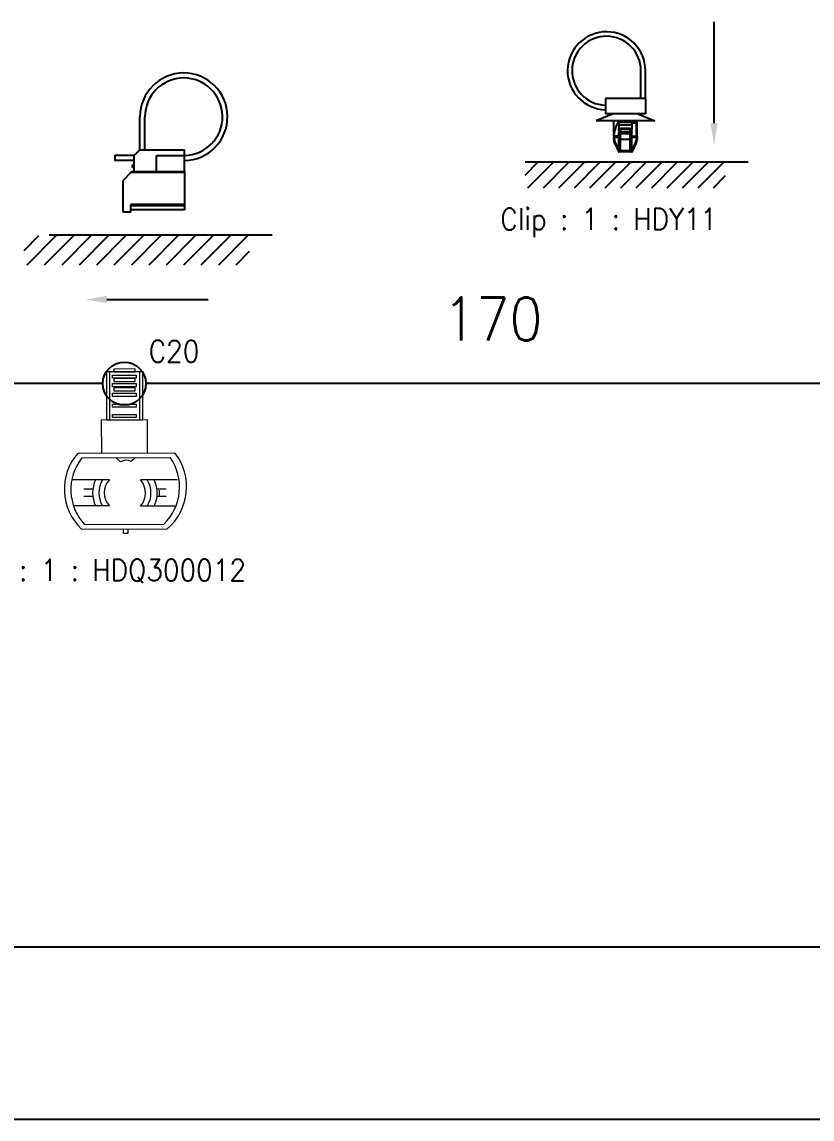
# Model space of a CAD drawing. Header units: inches. Extents: x 47316 to 59086, y 3141 to 11743.
# Drawn here: x 52161.6 to 52253.3, y 8232.5 to 8359.7 of the extents above; entities that cross this region are included whole.
import ezdxf

# ---------------------------------------------------------------- set-up
doc = ezdxf.new("R2010")
doc.units = ezdxf.units.IN
doc.header["$MEASUREMENT"] = 0
doc.styles.get("Standard").update_dxf_attribs({"font": ''})
doc.styles.get('Standard').set_extended_font_data('SimSun')
doc.linetypes.add('_VH_OTCON', pattern='A,0.0001,[7,VeSys.shx,S=0.1,R=0,X=0,Y=0],-0.4,[7,VeSys.shx,S=0.1,R=0,X=0,Y=0],-0.4,["X",Standard,S=1,R=0,X=-0.5,Y=-0.5],-0.0001,[7,VeSys.shx,S=0.1,R=0,X=0,Y=0],-0.4', length=1.2002)

msp = doc.modelspace()

# ---------------------------------------------------------------- linework, layer by layer
at = {"color": 7, "lineweight": -2}
for p, q in [((52241.9, 8347.98), (52241.9, 8359.73)), ((52171.44, 8327.53), (52183.19, 8327.53))]:
    msp.add_line(p, q, dxfattribs=at)
at = {"color": 0, "linetype": 'ByBlock', "lineweight": -3, "ltscale": 0.2}
for p, q in [((52233.41, 8350.87), (52233.41, 8354.07)), ((52233.93, 8350.87), (52233.93, 8354.07))]:
    msp.add_line(p, q, dxfattribs=at)
at = {"color": 0, "linetype": 'ByBlock', "lineweight": -3, "ltscale": 0.1125}
for p, q in [((52229.29, 8350.87), (52229.29, 8349.07)), ((52233.93, 8350.87), (52233.93, 8349.07))]:
    msp.add_line(p, q, dxfattribs=at)
at = {"color": 0, "linetype": 'ByBlock', "lineweight": -3, "ltscale": 0.289999}
msp.add_line((52233.93, 8350.87), (52229.29, 8350.87), dxfattribs=at)
at = {"color": 0, "linetype": 'ByBlock', "lineweight": -3, "ltscale": 0.2125}
for p, q in [((52175.27, 8344.9), (52175.27, 8348.73)), ((52175.85, 8344.9), (52175.85, 8348.73))]:
    msp.add_line(p, q, dxfattribs=at)
at = {"color": 0, "linetype": 'ByBlock', "lineweight": -3, "ltscale": 0.132311}
for p, q in [((52230.17, 8349.07), (52228.21, 8348.27)), ((52233.05, 8349.07), (52235.01, 8348.27))]:
    msp.add_line(p, q, dxfattribs=at)
at = {"color": 0, "linetype": 'ByBlock', "lineweight": -3, "ltscale": 0.096026}
for p, q in [((52230.83, 8349.07), (52229.29, 8349.07)), ((52233.93, 8349.07), (52232.4, 8349.07))]:
    msp.add_line(p, q, dxfattribs=at)
at = {"color": 0, "linetype": 'ByBlock', "lineweight": -3, "ltscale": 0.097948}
msp.add_line((52232.4, 8349.07), (52230.83, 8349.07), dxfattribs=at)
at = {"color": 0, "linetype": 'ByBlock', "lineweight": -3, "ltscale": 0.425}
msp.add_line((52235.01, 8348.27), (52228.21, 8348.27), dxfattribs=at)
at = {"color": 0, "linetype": 'ByBlock', "lineweight": -3, "ltscale": 0.107719}
msp.add_line((52230.25, 8346.54), (52230.25, 8348.27), dxfattribs=at)
at = {"color": 0, "linetype": 'ByBlock', "lineweight": -3, "ltscale": 0.004339}
msp.add_line((52230.85, 8348.07), (52230.78, 8348.07), dxfattribs=at)
at = {"color": 0, "linetype": 'ByBlock', "lineweight": -3, "ltscale": 0.1}
msp.add_line((52230.85, 8348.07), (52230.85, 8346.47), dxfattribs=at)
at = {"color": 0, "linetype": 'ByBlock', "lineweight": -3, "ltscale": 0.02}
for p, q in [((52230.85, 8348.07), (52230.85, 8347.75)), ((52232.37, 8348.07), (52232.37, 8347.75))]:
    msp.add_line(p, q, dxfattribs=at)
at = {"color": 0, "linetype": 'ByBlock', "lineweight": -3, "ltscale": 0.095}
for p, q in [((52232.37, 8348.07), (52230.85, 8348.07)), ((52232.37, 8347.75), (52230.85, 8347.75))]:
    msp.add_line(p, q, dxfattribs=at)
at = {"color": 0, "linetype": 'ByBlock', "lineweight": -3, "ltscale": 0.022501}
for p, q in [((52230.85, 8347.75), (52230.85, 8347.39)), ((52232.37, 8347.75), (52232.37, 8347.39))]:
    msp.add_line(p, q, dxfattribs=at)
at = {"color": 0, "linetype": 'ByBlock', "lineweight": -3, "ltscale": 0.009364}
for p, q in [((52230.85, 8347.24), (52230.85, 8347.39)), ((52231.05, 8347.24), (52231.05, 8347.39)), ((52232.17, 8347.39), (52232.17, 8347.24)), ((52232.37, 8347.39), (52232.37, 8347.24))]:
    msp.add_line(p, q, dxfattribs=at)
at = {"color": 0, "linetype": 'ByBlock', "lineweight": -3, "ltscale": 0.0125}
for p, q in [((52230.85, 8347.39), (52231.05, 8347.39)), ((52230.85, 8347.24), (52231.05, 8347.24)), ((52231.61, 8348.07), (52231.61, 8348.27)), ((52231.65, 8348.07), (52231.65, 8348.27)), ((52232.17, 8347.39), (52232.37, 8347.39)), ((52232.17, 8347.24), (52232.37, 8347.24))]:
    msp.add_line(p, q, dxfattribs=at)
at = {"color": 0, "linetype": 'ByBlock', "lineweight": -3, "ltscale": 0.009006}
for p, q in [((52230.85, 8347.09), (52230.85, 8347.24)), ((52232.37, 8347.09), (52232.37, 8347.24))]:
    msp.add_line(p, q, dxfattribs=at)
at = {"color": 0, "linetype": 'ByBlock', "lineweight": -3, "ltscale": 0.012637}
for p, q in [((52230.85, 8347.09), (52230.85, 8346.89)), ((52232.37, 8346.89), (52232.37, 8347.09)), ((52231.05, 8346.95), (52231.05, 8346.75)), ((52232.17, 8346.75), (52232.17, 8346.95))]:
    msp.add_line(p, q, dxfattribs=at)
at = {"color": 0, "linetype": 'ByBlock', "lineweight": -3, "ltscale": 0.07}
for p, q in [((52232.17, 8347.39), (52231.05, 8347.39)), ((52232.17, 8347.24), (52231.05, 8347.24)), ((52232.17, 8346.95), (52231.05, 8346.95)), ((52232.17, 8346.75), (52231.05, 8346.75)), ((52232.17, 8346.1), (52231.05, 8346.1)), ((52232.17, 8344.79), (52231.05, 8344.79)), ((52232.17, 8344.67), (52231.05, 8344.67))]:
    msp.add_line(p, q, dxfattribs=at)
at = {"color": 0, "linetype": 'ByBlock', "lineweight": -3, "ltscale": 0.018011}
for p, q in [((52231.05, 8346.95), (52231.05, 8347.24)), ((52232.17, 8346.95), (52232.17, 8347.24))]:
    msp.add_line(p, q, dxfattribs=at)
at = {"color": 0, "linetype": 'ByBlock', "lineweight": -3, "ltscale": 0.0025}
msp.add_line((52231.61, 8348.13), (52231.65, 8348.13), dxfattribs=at)
at = {"color": 0, "linetype": 'ByBlock', "lineweight": -3, "ltscale": 0.032832}
msp.add_line((52232.37, 8348.13), (52232.89, 8348.13), dxfattribs=at)
at = {"color": 0, "linetype": 'ByBlock', "lineweight": -3, "ltscale": 0.0325}
for p, q in [((52232.37, 8348.01), (52232.89, 8348.01)), ((52230.85, 8346.42), (52230.33, 8346.42)), ((52230.85, 8346.33), (52230.33, 8346.33)), ((52232.89, 8346.45), (52232.37, 8346.45)), ((52232.89, 8346.32), (52232.37, 8346.32)), ((52172.34, 8344.23), (52172.34, 8343.64))]:
    msp.add_line(p, q, dxfattribs=at)
at = {"color": 0, "linetype": 'ByBlock', "lineweight": -3, "ltscale": 0.008443}
for p, q in [((52232.89, 8348.13), (52232.89, 8348.27)), ((52232.97, 8348.13), (52232.97, 8348.27))]:
    msp.add_line(p, q, dxfattribs=at)
at = {"color": 0, "linetype": 'ByBlock', "lineweight": -3, "ltscale": 0.005}
for p, q in [((52232.89, 8348.13), (52232.97, 8348.13)), ((52230.33, 8346.33), (52230.25, 8346.33)), ((52230.33, 8346.13), (52230.25, 8346.13)), ((52232.89, 8346.32), (52232.97, 8346.32)), ((52232.89, 8346.13), (52232.97, 8346.13)), ((52230.44, 8345.66), (52230.37, 8345.63)), ((52230.86, 8344.75), (52230.79, 8344.71)), ((52230.86, 8344.75), (52230.86, 8344.67)), ((52232.36, 8344.75), (52232.44, 8344.71)), ((52232.36, 8344.75), (52232.36, 8344.67)), ((52232.79, 8345.66), (52232.86, 8345.63))]:
    msp.add_line(p, q, dxfattribs=at)
at = {"color": 0, "linetype": 'ByBlock', "lineweight": -3, "ltscale": 0.007906}
msp.add_line((52232.89, 8348.01), (52232.89, 8348.13), dxfattribs=at)
at = {"color": 0, "linetype": 'ByBlock', "lineweight": -3, "ltscale": 0.097302}
for p, q in [((52232.89, 8346.45), (52232.89, 8348.01)), ((52232.97, 8346.42), (52232.97, 8347.98))]:
    msp.add_line(p, q, dxfattribs=at)
at = {"color": 0, "linetype": 'ByBlock', "lineweight": -3, "ltscale": 0.009488}
msp.add_line((52232.97, 8347.98), (52232.97, 8348.13), dxfattribs=at)
at = {"color": 0, "linetype": 'ByBlock', "lineweight": -3, "ltscale": 0.000715637}
msp.add_line((52230.27, 8346.55), (52230.25, 8346.55), dxfattribs=at)
at = {"color": 0, "linetype": 'ByBlock', "lineweight": -3, "ltscale": 0.00896}
msp.add_line((52230.25, 8346.54), (52230.25, 8346.4), dxfattribs=at)
at = {"color": 0, "linetype": 'ByBlock', "lineweight": -3, "ltscale": 0.004477}
msp.add_line((52230.25, 8346.4), (52230.25, 8346.33), dxfattribs=at)
at = {"color": 0, "linetype": 'ByBlock', "lineweight": -3, "ltscale": 0.012206}
for p, q in [((52230.25, 8346.13), (52230.25, 8346.33)), ((52230.33, 8346.13), (52230.33, 8346.33))]:
    msp.add_line(p, q, dxfattribs=at)
at = {"color": 0, "linetype": 'ByBlock', "lineweight": -3, "ltscale": 0.002986}
msp.add_line((52230.33, 8346.47), (52230.33, 8346.42), dxfattribs=at)
at = {"color": 0, "linetype": 'ByBlock', "lineweight": -3, "ltscale": 9.0198e-05}
msp.add_line((52230.33, 8346.47), (52230.33, 8346.47), dxfattribs=at)
at = {"color": 0, "linetype": 'ByBlock', "lineweight": -3, "ltscale": 0.000495148}
msp.add_line((52230.34, 8346.47), (52230.33, 8346.47), dxfattribs=at)
at = {"color": 0, "linetype": 'ByBlock', "lineweight": -3, "ltscale": 0.005597}
msp.add_line((52230.33, 8346.42), (52230.33, 8346.33), dxfattribs=at)
at = {"color": 0, "linetype": 'ByBlock', "lineweight": -3, "ltscale": 0.031953}
msp.add_line((52230.85, 8346.47), (52230.34, 8346.47), dxfattribs=at)
at = {"color": 0, "linetype": 'ByBlock', "lineweight": -3, "ltscale": 0.04455}
for p, q in [((52230.85, 8346.18), (52230.85, 8346.89)), ((52232.37, 8346.18), (52232.37, 8346.89))]:
    msp.add_line(p, q, dxfattribs=at)
at = {"color": 0, "linetype": 'ByBlock', "lineweight": -3, "ltscale": 0.003059}
msp.add_line((52230.85, 8346.42), (52230.85, 8346.47), dxfattribs=at)
at = {"color": 0, "linetype": 'ByBlock', "lineweight": -3, "ltscale": 0.000233459}
msp.add_line((52230.85, 8346.42), (52230.85, 8346.42), dxfattribs=at)
at = {"color": 0, "linetype": 'ByBlock', "lineweight": -3, "ltscale": 0.005363}
msp.add_line((52230.85, 8346.33), (52230.85, 8346.42), dxfattribs=at)
at = {"color": 0, "linetype": 'ByBlock', "lineweight": -3, "ltscale": 0.081943}
for p, q in [((52230.85, 8344.87), (52230.85, 8346.18)), ((52231.05, 8344.79), (52231.05, 8346.1)), ((52232.17, 8344.79), (52232.17, 8346.1)), ((52232.37, 8344.87), (52232.37, 8346.18))]:
    msp.add_line(p, q, dxfattribs=at)
at = {"color": 0, "linetype": 'ByBlock', "lineweight": -3, "ltscale": 0.0405}
for p, q in [((52231.05, 8346.1), (52231.05, 8346.75)), ((52232.17, 8346.1), (52232.17, 8346.75))]:
    msp.add_line(p, q, dxfattribs=at)
at = {"color": 0, "linetype": 'ByBlock', "lineweight": -3, "ltscale": 0.007907}
msp.add_line((52232.89, 8346.32), (52232.89, 8346.45), dxfattribs=at)
at = {"color": 0, "linetype": 'ByBlock', "lineweight": -3, "ltscale": 0.011804}
for p, q in [((52232.89, 8346.32), (52232.89, 8346.13)), ((52232.97, 8346.32), (52232.97, 8346.13))]:
    msp.add_line(p, q, dxfattribs=at)
at = {"color": 0, "linetype": 'ByBlock', "lineweight": -3, "ltscale": 0.006325}
msp.add_line((52232.97, 8346.32), (52232.97, 8346.42), dxfattribs=at)
at = {"color": 0, "linetype": 'ByBlock', "lineweight": -3, "ltscale": 0.053033}
msp.add_line((52175.27, 8344.9), (52174.59, 8344.23), dxfattribs=at)
at = {"color": 0, "linetype": 'ByBlock', "lineweight": -3, "ltscale": 0.2875}
msp.add_line((52175.27, 8344.9), (52180.44, 8344.9), dxfattribs=at)
at = {"color": 0, "linetype": 'ByBlock', "lineweight": -3, "ltscale": 0.0375}
msp.add_line((52180.44, 8344.23), (52180.44, 8344.9), dxfattribs=at)
at = {"color": 0, "linetype": 'ByBlock', "lineweight": -3, "ltscale": 0.062942}
for p, q in [((52230.37, 8345.63), (52230.79, 8344.71)), ((52232.44, 8344.71), (52232.86, 8345.63))]:
    msp.add_line(p, q, dxfattribs=at)
at = {"color": 0, "linetype": 'ByBlock', "lineweight": -3, "ltscale": 0.062941}
for p, q in [((52230.44, 8345.66), (52230.86, 8344.75)), ((52232.36, 8344.75), (52232.79, 8345.66))]:
    msp.add_line(p, q, dxfattribs=at)
at = {"color": 0, "linetype": 'ByBlock', "lineweight": -3, "ltscale": 0.001816}
for p, q in [((52230.89, 8344.75), (52230.86, 8344.75)), ((52232.36, 8344.75), (52232.33, 8344.75))]:
    msp.add_line(p, q, dxfattribs=at)
at = {"color": 0, "linetype": 'ByBlock', "lineweight": -3, "ltscale": 0.011816}
for p, q in [((52231.05, 8344.67), (52230.86, 8344.67)), ((52232.36, 8344.67), (52232.17, 8344.67))]:
    msp.add_line(p, q, dxfattribs=at)
at = {"color": 0, "linetype": 'ByBlock', "lineweight": -3, "ltscale": 0.007544}
for p, q in [((52231.05, 8344.67), (52231.05, 8344.79)), ((52232.17, 8344.67), (52232.17, 8344.79))]:
    msp.add_line(p, q, dxfattribs=at)
at = {"color": 0, "linetype": 'ByBlock', "lineweight": -3, "ltscale": 0.125}
for p, q in [((52174.59, 8344.23), (52172.34, 8344.23)), ((52174.59, 8343.64), (52172.34, 8343.64))]:
    msp.add_line(p, q, dxfattribs=at)
at = {"color": 0, "linetype": 'ByBlock', "lineweight": -3, "ltscale": 0.102907}
for p, q in [((52174.59, 8342.37), (52174.59, 8344.23)), ((52177.2, 8342.37), (52177.2, 8344.23)), ((52180.44, 8342.37), (52180.44, 8344.23))]:
    msp.add_line(p, q, dxfattribs=at)
at = {"color": 0, "linetype": 'ByBlock', "lineweight": -3, "ltscale": 0.18}
msp.add_line((52177.2, 8344.23), (52180.44, 8344.23), dxfattribs=at)
at = {"color": 0, "lineweight": -2}
for p, q in [((52219.97, 8341.97, 0), (52221.5, 8343.5, 0)), ((52219.97, 8343.5, 0), (52245.86, 8343.5, 0)), ((52220.29, 8340.5, 0), (52223.29, 8343.5, 0)), ((52222.09, 8340.5, 0), (52225.09, 8343.5, 0)), ((52223.88, 8340.5, 0), (52226.89, 8343.5, 0)), ((52225.68, 8340.5, 0), (52228.68, 8343.5, 0)), ((52227.48, 8340.5, 0), (52230.48, 8343.5, 0)), ((52229.27, 8340.5, 0), (52232.28, 8343.5, 0)), ((52231.07, 8340.5, 0), (52234.07, 8343.5, 0)), ((52232.86, 8340.5, 0), (52235.87, 8343.5, 0)), ((52234.66, 8340.5, 0), (52237.66, 8343.5, 0)), ((52236.46, 8340.5, 0), (52239.46, 8343.5, 0)), ((52238.25, 8340.5, 0), (52241.26, 8343.5, 0)), ((52240.05, 8340.5, 0), (52243.05, 8343.5, 0)), ((52241.84, 8340.5, 0), (52243.24, 8341.9, 0)), ((52161.82, 8333.22, 0), (52163.54, 8334.94, 0)), ((52162.19, 8331.56, 0), (52165.56, 8334.94, 0)), ((52164.21, 8331.56, 0), (52167.59, 8334.94, 0)), ((52164.72, 8335.02, 0), (52190.61, 8335.02, 0)), ((52166.23, 8331.56, 0), (52169.61, 8334.94, 0)), ((52168.25, 8331.56, 0), (52171.63, 8334.94, 0)), ((52170.27, 8331.56, 0), (52173.65, 8334.94, 0)), ((52172.29, 8331.56, 0), (52175.67, 8334.94, 0)), ((52174.31, 8331.56, 0), (52177.69, 8334.94, 0)), ((52176.33, 8331.56, 0), (52179.71, 8334.94, 0)), ((52178.35, 8331.56, 0), (52181.73, 8334.94, 0)), ((52180.37, 8331.56, 0), (52183.75, 8334.94, 0)), ((52182.39, 8331.56, 0), (52185.77, 8334.94, 0)), ((52184.41, 8331.56, 0), (52187.79, 8334.94, 0)), ((52186.43, 8331.56, 0), (52188, 8333.14, 0)), ((50267.93, 8252.45), (56171.93, 8252.45)), ((50247.93, 8232.45), (56191.93, 8232.45))]:
    msp.add_line(p, q, dxfattribs=at)
at = {"color": 0, "linetype": 'ByBlock', "lineweight": -3, "ltscale": 0.070711}
msp.add_line((52174.23, 8342.25), (52173.33, 8341.35), dxfattribs=at)
at = {"color": 0, "linetype": 'ByBlock', "lineweight": -3, "ltscale": 0.010032}
msp.add_line((52174.23, 8342.25), (52174.36, 8342.37), dxfattribs=at)
at = {"color": 0, "linetype": 'ByBlock', "lineweight": -3, "ltscale": 0.345}
for p, q in [((52180.44, 8342.25), (52174.23, 8342.25)), ((52180.44, 8338.56), (52174.23, 8338.56)), ((52174.23, 8338.43), (52180.44, 8338.43)), ((52180.44, 8337.93), (52174.23, 8337.93))]:
    msp.add_line(p, q, dxfattribs=at)
at = {"color": 0, "linetype": 'ByBlock', "lineweight": -3, "ltscale": 0.012906}
msp.add_line((52174.36, 8342.37), (52174.59, 8342.37), dxfattribs=at)
at = {"color": 0, "linetype": 'ByBlock', "lineweight": -3, "ltscale": 0.016051}
msp.add_line((52174.4, 8342.86), (52174.4, 8343.14), dxfattribs=at)
at = {"color": 0, "linetype": 'ByBlock', "lineweight": -3, "ltscale": 0.010773}
for p, q in [((52174.4, 8343.14), (52174.59, 8343.14)), ((52174.59, 8342.86), (52174.4, 8342.86))]:
    msp.add_line(p, q, dxfattribs=at)
at = {"color": 0, "linetype": 'ByBlock', "lineweight": -3, "ltscale": 0.325}
msp.add_line((52174.59, 8342.37), (52180.44, 8342.37), dxfattribs=at)
at = {"color": 0, "linetype": 'ByBlock', "lineweight": -3, "ltscale": 0.007093}
for p, q in [((52180.44, 8342.37), (52180.44, 8342.25)), ((52180.44, 8338.56), (52180.44, 8338.43))]:
    msp.add_line(p, q, dxfattribs=at)
at = {"color": 0, "linetype": 'ByBlock', "lineweight": -3, "ltscale": 0.205}
for p, q in [((52180.44, 8342.25), (52180.44, 8338.56)), ((52173.33, 8337.66), (52173.33, 8341.35))]:
    msp.add_line(p, q, dxfattribs=at)
at = {"color": 0, "linetype": 'ByBlock', "lineweight": -3, "ltscale": 0.05}
for q in [(52174.23, 8338.56), (52173.33, 8337.66)]:
    msp.add_line((52174.23, 8337.66), q, dxfattribs=at)
at = {"color": 0, "linetype": 'ByBlock', "lineweight": -3, "ltscale": 0.027907}
msp.add_line((52180.44, 8338.43), (52180.44, 8337.93), dxfattribs=at)
at = {"color": 0, "lineweight": 0}
for p, q in [((52175.56, 8319.14), (52171.37, 8319.14)), ((52171.37, 8319.14), (52171.37, 8313.55)), ((52171.72, 8319.14), (52171.72, 8313.55)), ((52175.21, 8319.14), (52175.21, 8313.55)), ((52175.56, 8319.14), (52175.56, 8313.55)), ((52175.56, 8313.55), (52171.37, 8313.55)), ((52168.09, 8309.71), (52179.32, 8309.73)), ((52168.51, 8309.15), (52178.79, 8309.2)), ((52172.51, 8309.17), (52173.03, 8308.7)), ((52174.75, 8309.18), (52174.21, 8308.74)), ((52171.72, 8306.63), (52167.43, 8306.63)), ((52179.61, 8306.6), (52175.33, 8306.6)), ((52169.81, 8305.53), (52168.75, 8305.53)), ((52178.3, 8305.51), (52177.24, 8305.51)), ((52169.81, 8304.69), (52168.75, 8304.69)), ((52178.3, 8304.66), (52177.24, 8304.66)), ((52171.72, 8303.59), (52167.66, 8303.59)), ((52179.39, 8303.57), (52175.33, 8303.57)), ((52168.82, 8301.44), (52178.07, 8301.48)), ((52168.49, 8300.9), (52178.42, 8300.92)), ((52173.37, 8300.41), (52173.37, 8300.9)), ((52173.37, 8300.41), (52173.92, 8300.42)), ((52173.92, 8300.42), (52173.92, 8300.91))]:
    msp.add_line(p, q, dxfattribs=at)
at = {"color": 0, "linetype": '_VH_OTCON', "lineweight": -2, "ltscale": 5}
for p, q in [((52170.96, 8317.77), (52125.87, 8317.77)), ((52255.18, 8317.77), (52175.96, 8317.77))]:
    msp.add_line(p, q, dxfattribs=at)
at = {"color": 0, "linetype": 'ByBlock', "lineweight": -3}
msp.add_lwpolyline([(52230.78, 8348.07), (52230.59, 8347.76), (52230.45, 8347.43), (52230.35, 8347.09), (52230.3, 8346.82), (52230.27, 8346.55)], dxfattribs=at)
at = {"color": 0, "lineweight": 0}
for points in [[(52174.7, 8319.47), (52172.22, 8319.46), (52172.22, 8319.14), (52174.7, 8319.15)], [(52172.08, 8318.76), (52174.84, 8318.76), (52174.84, 8318.4), (52172.08, 8318.4)], [(52174.71, 8318.35), (52172.22, 8318.34), (52172.22, 8318.02), (52174.71, 8318.03)], [(52172.08, 8317.77), (52174.84, 8317.77), (52174.84, 8317.41), (52172.08, 8317.41)], [(52172.08, 8316.65), (52174.84, 8316.65), (52174.84, 8316.29), (52172.08, 8316.29)], [(52174.71, 8317.27), (52172.22, 8317.27), (52172.23, 8316.95), (52174.71, 8316.95)], [(52172.08, 8315.4), (52174.84, 8315.4), (52174.84, 8315.05), (52172.08, 8315.05)], [(52172.08, 8314.21), (52174.84, 8314.21), (52174.84, 8313.86), (52172.08, 8313.86)], [(52170.79, 8309.72), (52176.14, 8309.73), (52176.14, 8313.56), (52170.78, 8313.55)]]:
    msp.add_lwpolyline(points, close=True, dxfattribs=at)
at = {"color": 0, "linetype": 'Continuous', "lineweight": -2}
msp.add_circle((52173.46, 8317.77), 2.5, dxfattribs=at)
at = {"color": 0, "linetype": 'ByBlock', "lineweight": -3}
for centre, radius, start, end in [((52229.41, 8354.07), 4.52, 0, 268.4787), ((52229.41, 8354.07), 4, 0, 268.2809), ((52180.35, 8348.73), 5.08, 271.0141, 180), ((52180.35, 8348.73), 4.5, 271.146, 180), ((52231.97, 8348.07), 0.4, 0, 30), ((52230.26, 8346.55), 0.00347, 135.6094, 198.8376), ((52230.33, 8346.55), 0.0799, 179.9427, 269.9426), ((52231.45, 8346.13), 1.2, 180, 205.0169), ((52230.34, 8346.54), 0.0745, 175.9237, 271.6006), ((52231.45, 8346.13), 1.12, 180, 205.0169), ((52231.77, 8346.13), 1.12, 334.9831, 360), ((52231.77, 8346.13), 1.2, 334.9831, 0), ((52230.86, 8344.75), 0.08, 205.0169, 270), ((52231.05, 8344.87), 0.2, 180, 270), ((52232.17, 8344.87), 0.2, 270, 0), ((52232.36, 8344.75), 0.08, 270, 334.9831)]:
    msp.add_arc(centre, radius, start, end, dxfattribs=at)
at = {"color": 0, "lineweight": 0}
for centre, radius, start, end in [((52172.83, 8305.51), 6.34, 138.5235, 226.6952), ((52173.21, 8305.48), 5.96, 142.0588, 222.6246), ((52173.85, 8305.77), 6.01, 314.5682, 34.7807), ((52174.29, 8305.79), 6.39, 310.2957, 38.0489), ((52173.66, 8307.69), 1.19, 62.1567, 121.5925), ((52173.36, 8305.11), 3.58, 154.9424, 205.0576), ((52173.36, 8305.11), 2.86, 148.0343, 211.9657), ((52173.36, 8305.11), 2.23, 137.2153, 222.7847), ((52173.69, 8305.08), 2.23, 317.2153, 42.7847), ((52173.69, 8305.08), 2.86, 328.0343, 31.9657), ((52173.69, 8305.08), 3.58, 334.9424, 25.0576), ((52173.69, 8305.08), 3.86, 354.7841, 5.2159)]:
    msp.add_arc(centre, radius, start, end, dxfattribs=at)
at = {"color": 0, "linetype": 'ByBlock', "lineweight": -3, "extrusion": (0, 0, -1)}
for centre, major_axis, ratio, start_param, end_param in [((52231.05, 8347.09), (-0.2, 0), 0.720438, 4.712389, 6.283185), ((52232.17, 8347.09), (-0.2, 0), 0.720438, 3.141593, 4.712389), ((52232.89, 8347.98), (-0.08, 0), 0.316228, 1.570796, 3.141593), ((52230.33, 8346.54), (0.08, 0), 0.97071, 1.570796, 3.141593), ((52230.33, 8346.4), (0.08, 0), 0.22389, 3.141593, 4.712389), ((52231.05, 8346.89), (-0.2, 0), 0.720438, 4.712389, 6.283185), ((52231.05, 8346.18), (-0.2, 0), 0.396439, 4.712389, 6.283185), ((52232.17, 8346.89), (-0.2, 0), 0.720438, 3.141593, 4.712389), ((52232.17, 8346.18), (-0.2, 0), 0.396439, 3.141593, 4.712389), ((52232.89, 8346.42), (-0.08, 0), 0.316228, 1.570796, 3.141593), ((52231.05, 8344.87), (-0.2, 0), 0.396439, 4.712389, 6.283185), ((52232.17, 8344.87), (-0.2, 0), 0.396439, 3.141593, 4.712389)]:
    msp.add_ellipse(centre, major_axis=major_axis, ratio=ratio, start_param=start_param, end_param=end_param, dxfattribs=at)
at = {"color": 7, "lineweight": -2}
for points in [[(52242.32, 8347.98), (52241.9, 8345.48), (52241.48, 8347.98)], [(52171.44, 8327.11), (52168.94, 8327.53), (52171.44, 8327.95)]]:
    msp.add_solid(points, dxfattribs=at)

# ---------------------------------------------------------------- texts
at = {"color": 42, "linetype": 'Continuous', "lineweight": 15, "char_height": 2.5, "attachment_point": 1}
for s, insert, width in [('\\Fromans.shx;\\W0.9000000000;\\T1.0000000000;\\o\\lClip : 1 : HDY11', (52217.08, 8338.11), 30.1071), ('\\Fromans.shx;\\W0.9000000000;\\T1.0000000000;\\o\\lClip : 1 : HDQ300012', (52154.31, 8297.39), 39.1071)]:
    msp.add_mtext(s, dxfattribs=dict(at, insert=insert, width=width))
at = {"color": 7, "linetype": '_VH_OTCON', "lineweight": 18, "ltscale": 5, "insert": (52210.43, 8327.77), "char_height": 5, "width": 12.8571, "attachment_point": 1}
msp.add_mtext('\\Fromans.shx;\\W0.9000000000;\\T1.0000000000;\\o\\l170', dxfattribs=at)
at = {"color": 21, "linetype": 'Continuous', "lineweight": 15, "insert": (52176.28, 8322.77), "char_height": 2.5, "width": 6.5357, "attachment_point": 1}
msp.add_mtext('\\Fromans.shx;\\W0.9000000000;\\T1.0000000000;\\o\\lC20', dxfattribs=at)

doc.saveas('drawing.dxf')
